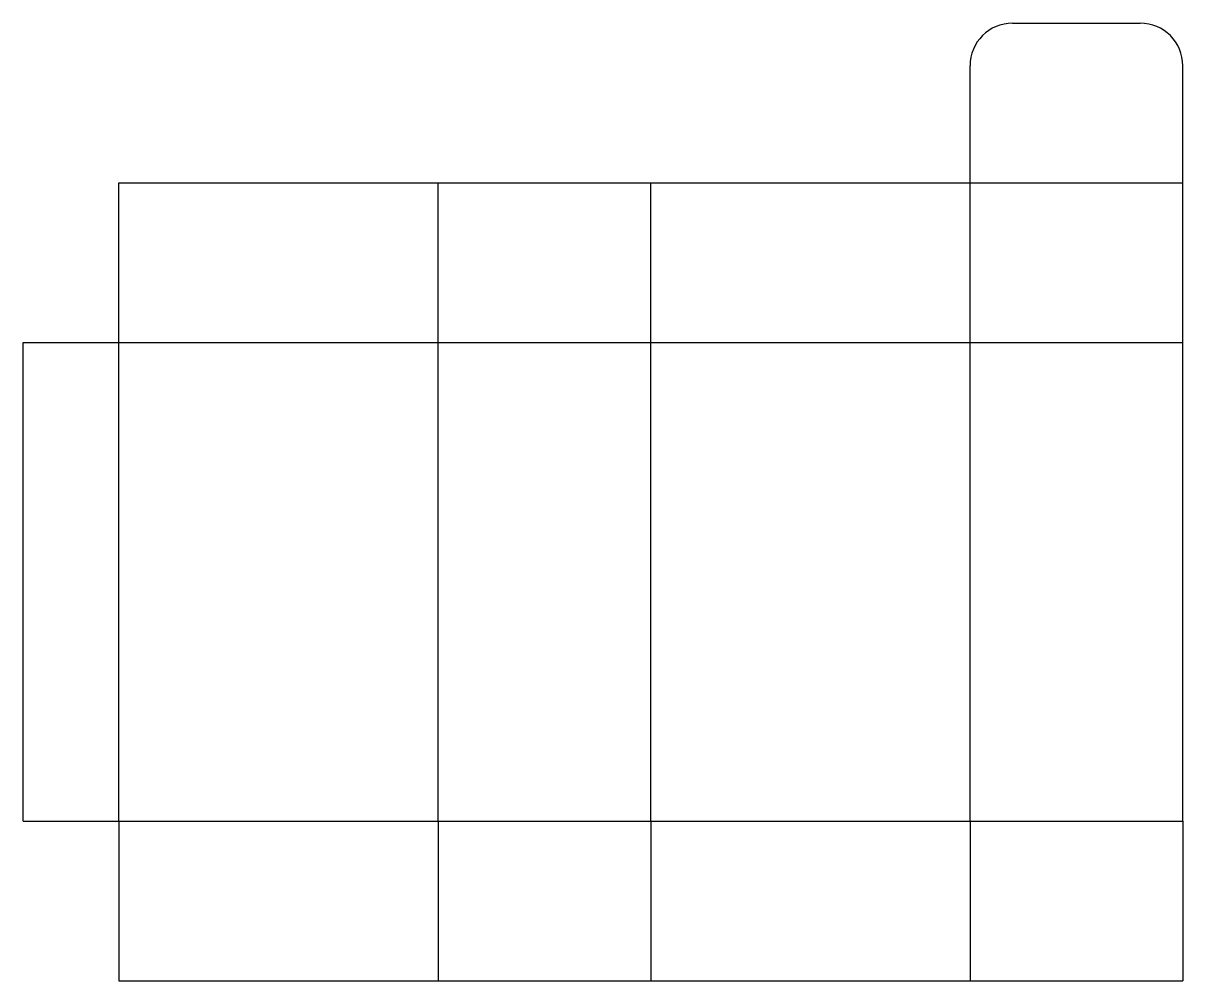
# Model space of a CAD drawing. Extents: x 0 to 218, y -30 to 150.
import ezdxf

# ---------------------------------------------------------------- set-up
doc = ezdxf.new("R2010")
doc.units = 0
doc.layers.add('DieLine', color=7, linetype='CONTINUOUS')

msp = doc.modelspace()

# ---------------------------------------------------------------- linework, layer by layer
at = {"layer": 'DieLine', "color": 1, "linetype": 'CONTINUOUS'}
for p, q in [((186, 150), (210, 150)), ((178, 120), (178, 142)), ((218, 120), (218, 142)), ((18, 90), (18, 120)), ((18, 120), (78, 120)), ((78, 90), (78, 120)), ((78, 90), (78, 120)), ((78, 120), (118, 120)), ((118, 90), (118, 120)), ((118, 90), (118, 120)), ((118, 120), (178, 120)), ((178, 90), (178, 120)), ((178, 90), (178, 120)), ((178, 120), (218, 120)), ((218, 90), (218, 120)), ((0, 0), (0, 90)), ((0, 90), (218, 90)), ((18, 0), (18, 90)), ((78, 0), (78, 90)), ((118, 0), (118, 90)), ((178, 0), (178, 90)), ((218, 0), (218, 90)), ((0, 0), (218, 0)), ((18, 0), (18, -30)), ((78, 0), (78, -30)), ((78, 0), (78, -30)), ((118, 0), (118, -30)), ((118, 0), (118, -30)), ((178, 0), (178, -30)), ((178, 0), (178, -30)), ((218, 0), (218, -30)), ((18, -30), (78, -30)), ((78, -30), (118, -30)), ((118, -30), (178, -30)), ((178, -30), (218, -30))]:
    msp.add_line(p, q, dxfattribs=at)
for centre, start, end in [((186, 142), 90, 180), ((210, 142), 0, 90)]:
    msp.add_arc(centre, 8, start, end, dxfattribs=at)

doc.saveas('drawing.dxf')
